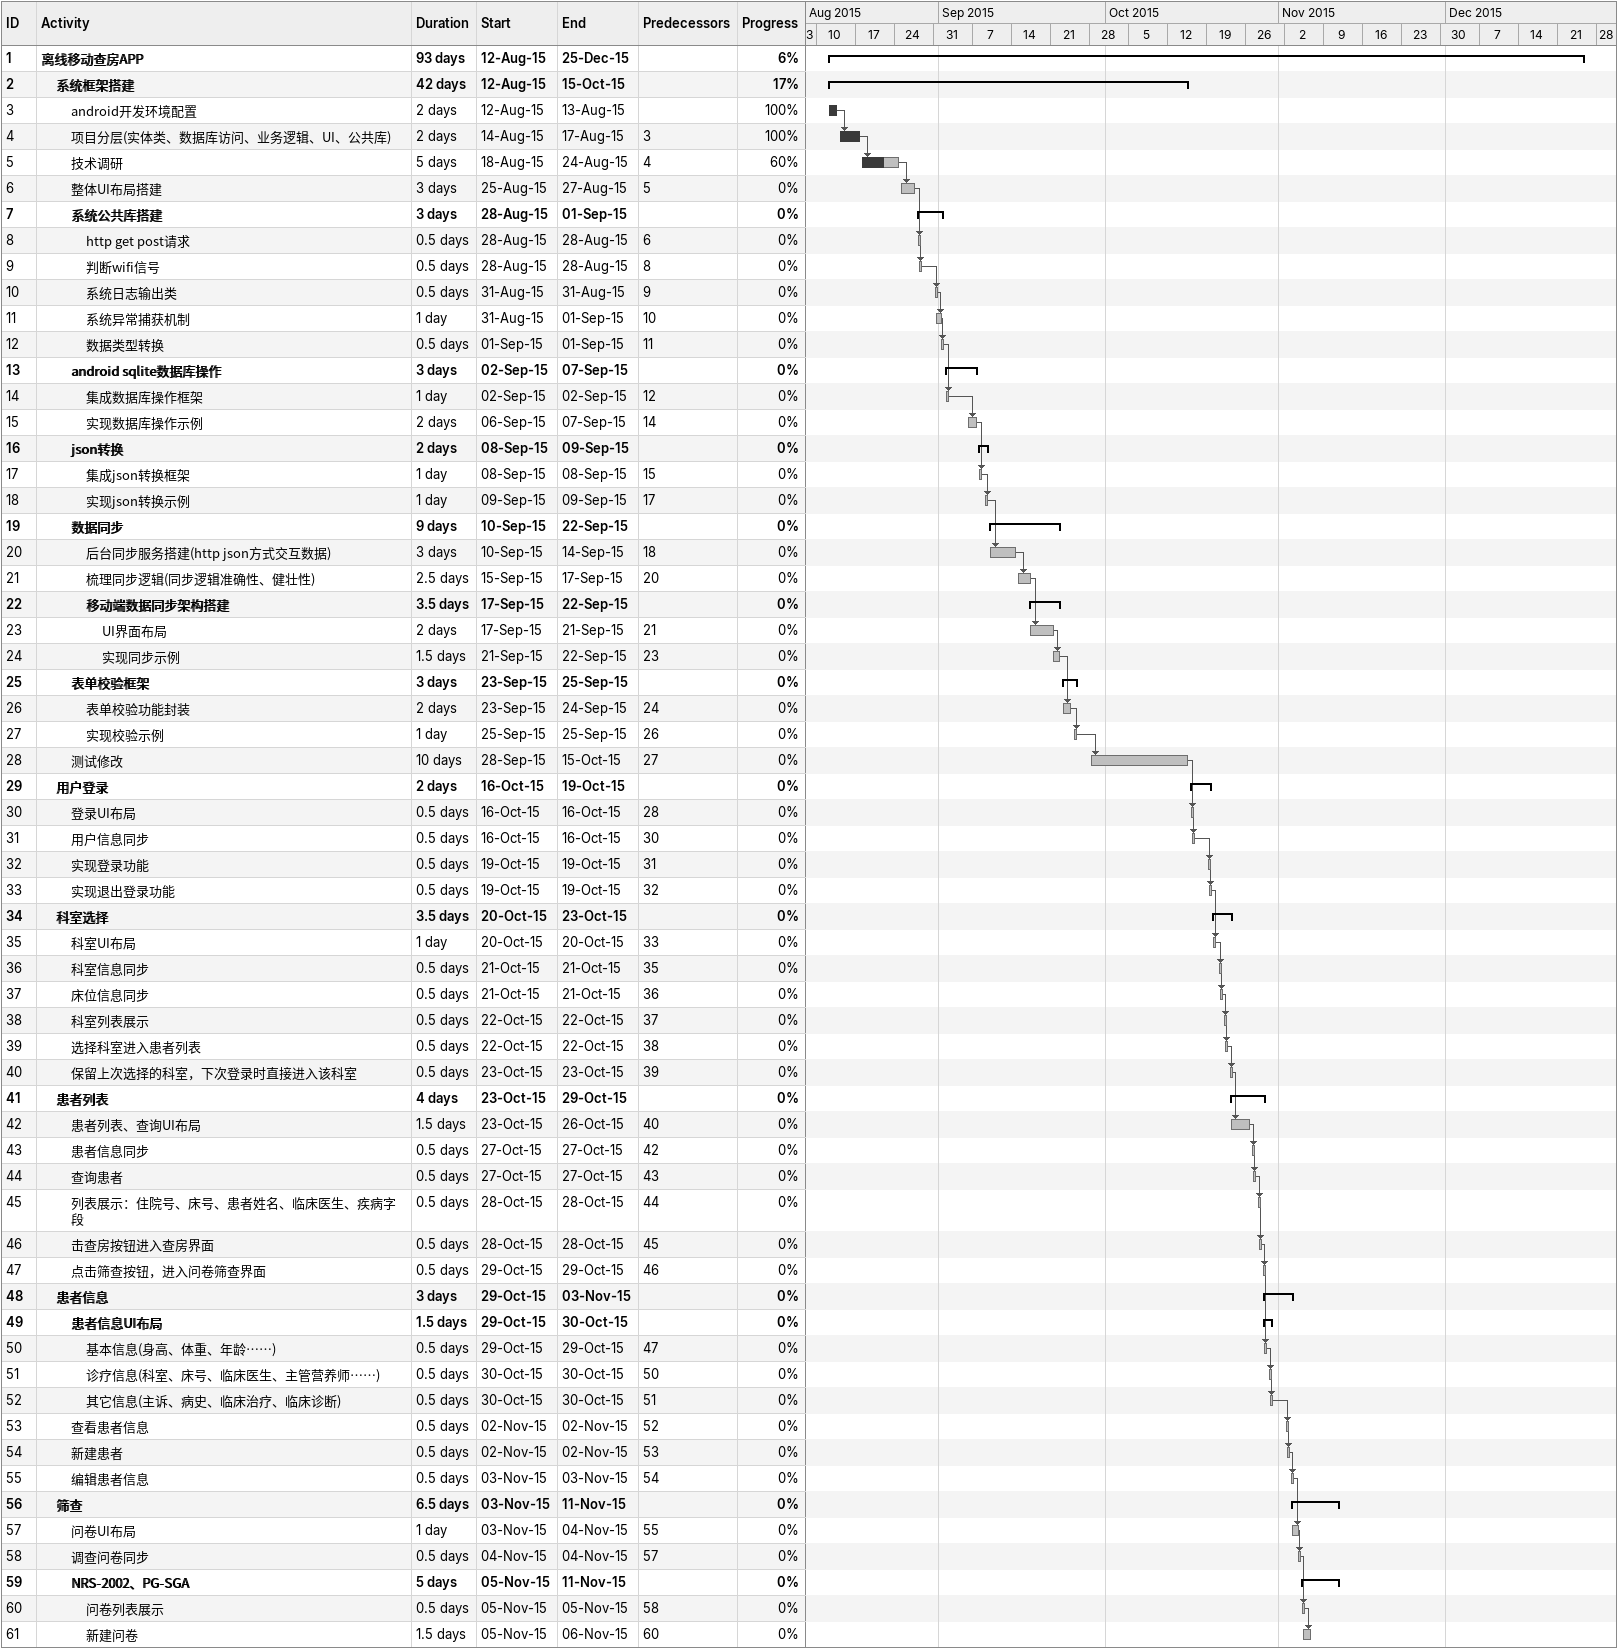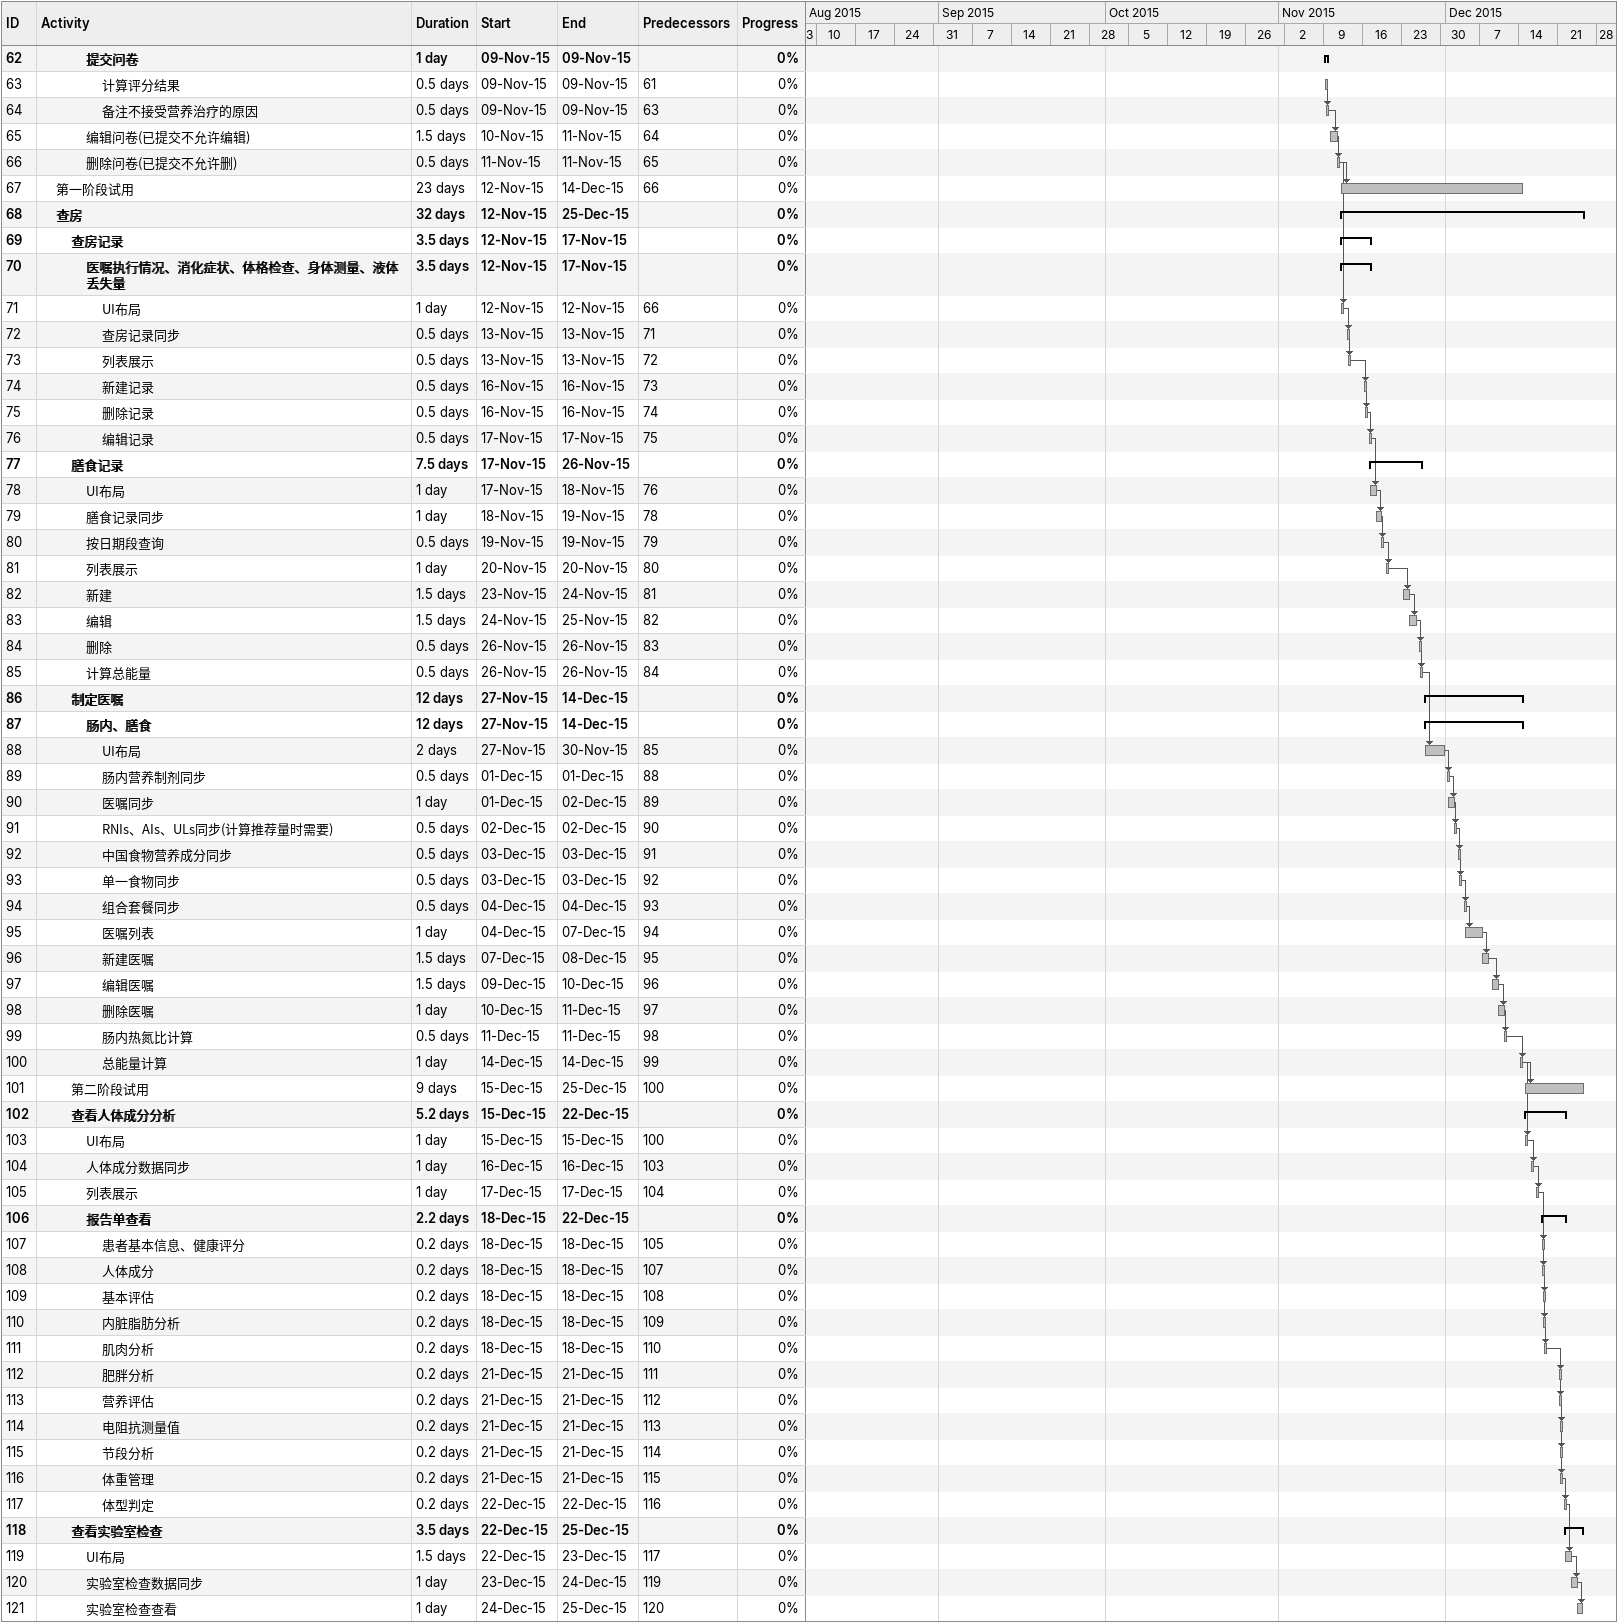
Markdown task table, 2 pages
| ID | Level | Task | Duration | Start | Finish | Predecessors | % complete |
|---|---|---|---|---|---|---|---|
| 1 | 1 | **离线移动查房APP** | 93d | 2015-08-12 | 2015-12-25 |  | 6 |
| 2 | 2 | **系统框架搭建** | 42d | 2015-08-12 | 2015-10-15 |  | 17 |
| 3 | 3 | android开发环境配置 | 2d | 2015-08-12 | 2015-08-13 |  | 100 |
| 4 | 3 | 项目分层(实体类、数据库访问、业务逻辑、UI、公共库) | 2d | 2015-08-14 | 2015-08-17 | 3 | 100 |
| 5 | 3 | 技术调研 | 5d | 2015-08-18 | 2015-08-24 | 4 | 60 |
| 6 | 3 | 整体UI布局搭建 | 3d | 2015-08-25 | 2015-08-27 | 5 | 0 |
| 7 | 3 | **系统公共库搭建** | 3d | 2015-08-28 | 2015-09-01 |  | 0 |
| 8 | 4 | http get post请求 | 0.5d | 2015-08-28 | 2015-08-28 | 6 | 0 |
| 9 | 4 | 判断wifi信号 | 0.5d | 2015-08-28 | 2015-08-28 | 8 | 0 |
| 10 | 4 | 系统日志输出类 | 0.5d | 2015-08-31 | 2015-08-31 | 9 | 0 |
| 11 | 4 | 系统异常捕获机制 | 1d | 2015-08-31 | 2015-09-01 | 10 | 0 |
| 12 | 4 | 数据类型转换 | 0.5d | 2015-09-01 | 2015-09-01 | 11 | 0 |
| 13 | 3 | **android sqlite数据库操作** | 3d | 2015-09-02 | 2015-09-07 |  | 0 |
| 14 | 4 | 集成数据库操作框架 | 1d | 2015-09-02 | 2015-09-02 | 12 | 0 |
| 15 | 4 | 实现数据库操作示例 | 2d | 2015-09-06 | 2015-09-07 | 14 | 0 |
| 16 | 3 | **json转换** | 2d | 2015-09-08 | 2015-09-09 |  | 0 |
| 17 | 4 | 集成json转换框架 | 1d | 2015-09-08 | 2015-09-08 | 15 | 0 |
| 18 | 4 | 实现json转换示例 | 1d | 2015-09-09 | 2015-09-09 | 17 | 0 |
| 19 | 3 | **数据同步** | 9d | 2015-09-10 | 2015-09-22 |  | 0 |
| 20 | 4 | 后台同步服务搭建(http json方式交互数据) | 3d | 2015-09-10 | 2015-09-14 | 18 | 0 |
| 21 | 4 | 梳理同步逻辑(同步逻辑准确性、健壮性) | 2.5d | 2015-09-15 | 2015-09-17 | 20 | 0 |
| 22 | 4 | **移动端数据同步架构搭建** | 3.5d | 2015-09-17 | 2015-09-22 |  | 0 |
| 23 | 5 | UI界面布局 | 2d | 2015-09-17 | 2015-09-21 | 21 | 0 |
| 24 | 5 | 实现同步示例 | 1.5d | 2015-09-21 | 2015-09-22 | 23 | 0 |
| 25 | 3 | **表单校验框架** | 3d | 2015-09-23 | 2015-09-25 |  | 0 |
| 26 | 4 | 表单校验功能封装 | 2d | 2015-09-23 | 2015-09-24 | 24 | 0 |
| 27 | 4 | 实现校验示例 | 1d | 2015-09-25 | 2015-09-25 | 26 | 0 |
| 28 | 3 | 测试修改 | 10d | 2015-09-28 | 2015-10-15 | 27 | 0 |
| 29 | 2 | **用户登录** | 2d | 2015-10-16 | 2015-10-19 |  | 0 |
| 30 | 3 | 登录UI布局 | 0.5d | 2015-10-16 | 2015-10-16 | 28 | 0 |
| 31 | 3 | 用户信息同步 | 0.5d | 2015-10-16 | 2015-10-16 | 30 | 0 |
| 32 | 3 | 实现登录功能 | 0.5d | 2015-10-19 | 2015-10-19 | 31 | 0 |
| 33 | 3 | 实现退出登录功能 | 0.5d | 2015-10-19 | 2015-10-19 | 32 | 0 |
| 34 | 2 | **科室选择** | 3.5d | 2015-10-20 | 2015-10-23 |  | 0 |
| 35 | 3 | 科室UI布局 | 1d | 2015-10-20 | 2015-10-20 | 33 | 0 |
| 36 | 3 | 科室信息同步 | 0.5d | 2015-10-21 | 2015-10-21 | 35 | 0 |
| 37 | 3 | 床位信息同步 | 0.5d | 2015-10-21 | 2015-10-21 | 36 | 0 |
| 38 | 3 | 科室列表展示 | 0.5d | 2015-10-22 | 2015-10-22 | 37 | 0 |
| 39 | 3 | 选择科室进入患者列表 | 0.5d | 2015-10-22 | 2015-10-22 | 38 | 0 |
| 40 | 3 | 保留上次选择的科室，下次登录时直接进入该科室 | 0.5d | 2015-10-23 | 2015-10-23 | 39 | 0 |
| 41 | 2 | **患者列表** | 4d | 2015-10-23 | 2015-10-29 |  | 0 |
| 42 | 3 | 患者列表、查询UI布局 | 1.5d | 2015-10-23 | 2015-10-26 | 40 | 0 |
| 43 | 3 | 患者信息同步 | 0.5d | 2015-10-27 | 2015-10-27 | 42 | 0 |
| 44 | 3 | 查询患者 | 0.5d | 2015-10-27 | 2015-10-27 | 43 | 0 |
| 45 | 3 | 列表展示：住院号、床号、患者姓名、临床医生、疾病字段 | 0.5d | 2015-10-28 | 2015-10-28 | 44 | 0 |
| 46 | 3 | 击查房按钮进入查房界面 | 0.5d | 2015-10-28 | 2015-10-28 | 45 | 0 |
| 47 | 3 | 点击筛查按钮，进入问卷筛查界面 | 0.5d | 2015-10-29 | 2015-10-29 | 46 | 0 |
| 48 | 2 | **患者信息** | 3d | 2015-10-29 | 2015-11-03 |  | 0 |
| 49 | 3 | **患者信息UI布局** | 1.5d | 2015-10-29 | 2015-10-30 |  | 0 |
| 50 | 4 | 基本信息(身高、体重、年龄……) | 0.5d | 2015-10-29 | 2015-10-29 | 47 | 0 |
| 51 | 4 | 诊疗信息(科室、床号、临床医生、主管营养师……) | 0.5d | 2015-10-30 | 2015-10-30 | 50 | 0 |
| 52 | 4 | 其它信息(主诉、病史、临床治疗、临床诊断) | 0.5d | 2015-10-30 | 2015-10-30 | 51 | 0 |
| 53 | 3 | 查看患者信息 | 0.5d | 2015-11-02 | 2015-11-02 | 52 | 0 |
| 54 | 3 | 新建患者 | 0.5d | 2015-11-02 | 2015-11-02 | 53 | 0 |
| 55 | 3 | 编辑患者信息 | 0.5d | 2015-11-03 | 2015-11-03 | 54 | 0 |
| 56 | 2 | **筛查** | 6.5d | 2015-11-03 | 2015-11-11 |  | 0 |
| 57 | 3 | 问卷UI布局 | 1d | 2015-11-03 | 2015-11-04 | 55 | 0 |
| 58 | 3 | 调查问卷同步 | 0.5d | 2015-11-04 | 2015-11-04 | 57 | 0 |
| 59 | 3 | **NRS-2002、PG-SGA** | 5d | 2015-11-05 | 2015-11-11 |  | 0 |
| 60 | 4 | 问卷列表展示 | 0.5d | 2015-11-05 | 2015-11-05 | 58 | 0 |
| 61 | 4 | 新建问卷 | 1.5d | 2015-11-05 | 2015-11-06 | 60 | 0 |
| 62 | 4 | **提交问卷** | 1d | 2015-11-09 | 2015-11-09 |  | 0 |
| 63 | 5 | 计算评分结果 | 0.5d | 2015-11-09 | 2015-11-09 | 61 | 0 |
| 64 | 5 | 备注不接受营养治疗的原因 | 0.5d | 2015-11-09 | 2015-11-09 | 63 | 0 |
| 65 | 4 | 编辑问卷(已提交不允许编辑) | 1.5d | 2015-11-10 | 2015-11-11 | 64 | 0 |
| 66 | 4 | 删除问卷(已提交不允许删) | 0.5d | 2015-11-11 | 2015-11-11 | 65 | 0 |
| 67 | 2 | 第一阶段试用 | 23d | 2015-11-12 | 2015-12-14 | 66 | 0 |
| 68 | 2 | **查房** | 32d | 2015-11-12 | 2015-12-25 |  | 0 |
| 69 | 3 | **查房记录** | 3.5d | 2015-11-12 | 2015-11-17 |  | 0 |
| 70 | 4 | **医嘱执行情况、消化症状、体格检查、身体测量、液体丢失量** | 3.5d | 2015-11-12 | 2015-11-17 |  | 0 |
| 71 | 5 | UI布局 | 1d | 2015-11-12 | 2015-11-12 | 66 | 0 |
| 72 | 5 | 查房记录同步 | 0.5d | 2015-11-13 | 2015-11-13 | 71 | 0 |
| 73 | 5 | 列表展示 | 0.5d | 2015-11-13 | 2015-11-13 | 72 | 0 |
| 74 | 5 | 新建记录 | 0.5d | 2015-11-16 | 2015-11-16 | 73 | 0 |
| 75 | 5 | 删除记录 | 0.5d | 2015-11-16 | 2015-11-16 | 74 | 0 |
| 76 | 5 | 编辑记录 | 0.5d | 2015-11-17 | 2015-11-17 | 75 | 0 |
| 77 | 3 | **膳食记录** | 7.5d | 2015-11-17 | 2015-11-26 |  | 0 |
| 78 | 4 | UI布局 | 1d | 2015-11-17 | 2015-11-18 | 76 | 0 |
| 79 | 4 | 膳食记录同步 | 1d | 2015-11-18 | 2015-11-19 | 78 | 0 |
| 80 | 4 | 按日期段查询 | 0.5d | 2015-11-19 | 2015-11-19 | 79 | 0 |
| 81 | 4 | 列表展示 | 1d | 2015-11-20 | 2015-11-20 | 80 | 0 |
| 82 | 4 | 新建 | 1.5d | 2015-11-23 | 2015-11-24 | 81 | 0 |
| 83 | 4 | 编辑 | 1.5d | 2015-11-24 | 2015-11-25 | 82 | 0 |
| 84 | 4 | 删除 | 0.5d | 2015-11-26 | 2015-11-26 | 83 | 0 |
| 85 | 4 | 计算总能量 | 0.5d | 2015-11-26 | 2015-11-26 | 84 | 0 |
| 86 | 3 | **制定医嘱** | 12d | 2015-11-27 | 2015-12-14 |  | 0 |
| 87 | 4 | **肠内、膳食** | 12d | 2015-11-27 | 2015-12-14 |  | 0 |
| 88 | 5 | UI布局 | 2d | 2015-11-27 | 2015-11-30 | 85 | 0 |
| 89 | 5 | 肠内营养制剂同步 | 0.5d | 2015-12-01 | 2015-12-01 | 88 | 0 |
| 90 | 5 | 医嘱同步 | 1d | 2015-12-01 | 2015-12-02 | 89 | 0 |
| 91 | 5 | RNIs、AIs、ULs同步(计算推荐量时需要) | 0.5d | 2015-12-02 | 2015-12-02 | 90 | 0 |
| 92 | 5 | 中国食物营养成分同步 | 0.5d | 2015-12-03 | 2015-12-03 | 91 | 0 |
| 93 | 5 | 单一食物同步 | 0.5d | 2015-12-03 | 2015-12-03 | 92 | 0 |
| 94 | 5 | 组合套餐同步 | 0.5d | 2015-12-04 | 2015-12-04 | 93 | 0 |
| 95 | 5 | 医嘱列表 | 1d | 2015-12-04 | 2015-12-07 | 94 | 0 |
| 96 | 5 | 新建医嘱 | 1.5d | 2015-12-07 | 2015-12-08 | 95 | 0 |
| 97 | 5 | 编辑医嘱 | 1.5d | 2015-12-09 | 2015-12-10 | 96 | 0 |
| 98 | 5 | 删除医嘱 | 1d | 2015-12-10 | 2015-12-11 | 97 | 0 |
| 99 | 5 | 肠内热氮比计算 | 0.5d | 2015-12-11 | 2015-12-11 | 98 | 0 |
| 100 | 5 | 总能量计算 | 1d | 2015-12-14 | 2015-12-14 | 99 | 0 |
| 101 | 3 | 第二阶段试用 | 9d | 2015-12-15 | 2015-12-25 | 100 | 0 |
| 102 | 3 | **查看人体成分分析** | 5.2d | 2015-12-15 | 2015-12-22 |  | 0 |
| 103 | 4 | UI布局 | 1d | 2015-12-15 | 2015-12-15 | 100 | 0 |
| 104 | 4 | 人体成分数据同步 | 1d | 2015-12-16 | 2015-12-16 | 103 | 0 |
| 105 | 4 | 列表展示 | 1d | 2015-12-17 | 2015-12-17 | 104 | 0 |
| 106 | 4 | **报告单查看** | 2.2d | 2015-12-18 | 2015-12-22 |  | 0 |
| 107 | 5 | 患者基本信息、健康评分 | 0.2d | 2015-12-18 | 2015-12-18 | 105 | 0 |
| 108 | 5 | 人体成分 | 0.2d | 2015-12-18 | 2015-12-18 | 107 | 0 |
| 109 | 5 | 基本评估 | 0.2d | 2015-12-18 | 2015-12-18 | 108 | 0 |
| 110 | 5 | 内脏脂肪分析 | 0.2d | 2015-12-18 | 2015-12-18 | 109 | 0 |
| 111 | 5 | 肌肉分析 | 0.2d | 2015-12-18 | 2015-12-18 | 110 | 0 |
| 112 | 5 | 肥胖分析 | 0.2d | 2015-12-21 | 2015-12-21 | 111 | 0 |
| 113 | 5 | 营养评估 | 0.2d | 2015-12-21 | 2015-12-21 | 112 | 0 |
| 114 | 5 | 电阻抗测量值 | 0.2d | 2015-12-21 | 2015-12-21 | 113 | 0 |
| 115 | 5 | 节段分析 | 0.2d | 2015-12-21 | 2015-12-21 | 114 | 0 |
| 116 | 5 | 体重管理 | 0.2d | 2015-12-21 | 2015-12-21 | 115 | 0 |
| 117 | 5 | 体型判定 | 0.2d | 2015-12-22 | 2015-12-22 | 116 | 0 |
| 118 | 3 | **查看实验室检查** | 3.5d | 2015-12-22 | 2015-12-25 |  | 0 |
| 119 | 4 | UI布局 | 1.5d | 2015-12-22 | 2015-12-23 | 117 | 0 |
| 120 | 4 | 实验室检查数据同步 | 1d | 2015-12-23 | 2015-12-24 | 119 | 0 |
| 121 | 4 | 实验室检查查看 | 1d | 2015-12-24 | 2015-12-25 | 120 | 0 |
